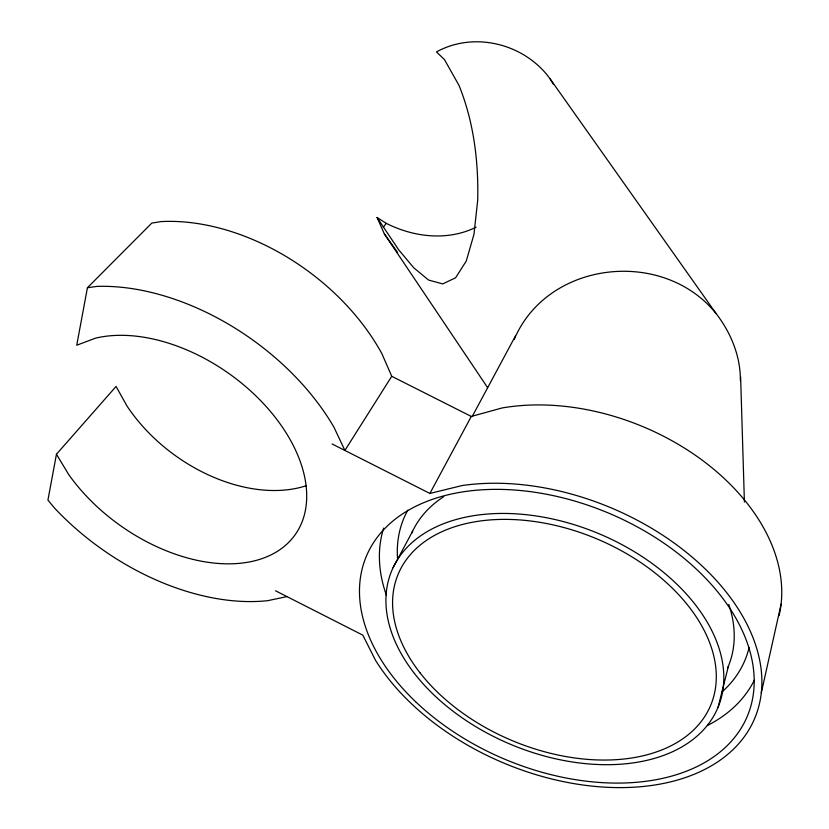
<?xml version="1.0" encoding="UTF-8"?>
<svg xmlns="http://www.w3.org/2000/svg" width="829" height="829" viewBox="0 0 829 829"><rect width="100%" height="100%" fill="white"/><g stroke="black" fill="none" stroke-linecap="round" stroke-linejoin="round"><path stroke-width="1.24" d="M740.37 380.635C740.618 356.169 730.826 332.574 715.976 313.383L550.218 79.014C525.047 43.947 474.665 30.86 436.468 51.916L444.468 59.574L459.079 85.563C473.691 121.78 478.582 161.106 477.722 200.027L473.96 234.379L466.25 261.083L455.567 277.798L442.727 283.912L428.572 280.047L413.754 267.777L398.49 249.56L377.071 217.478L386.241 223.343A107.594 87.335 40.2 0 0 476.105 227.167M305.953 485.804A138.474 93.294 35.9 0 1 126.972 405.972L116.06 386.438L56.455 454.24L47.927 500.094L54.455 507.99A203.302 128.961 35.2 0 0 267.694 600.673L286.969 596.6M779.073 615.626A200.825 138.07 22.3 0 0 703.417 461.079A200.825 138.07 22.3 0 0 502.032 407.972L471.297 416.448L391.734 376.293L381.951 353.807A190.763 128.744 36 0 0 161.013 221.592L151.811 223.094L87.428 287.736L76.734 345.227L95.532 338.159A147.541 93.408 35.2 0 1 280.503 424.438A147.541 93.408 35.2 0 1 253.467 561.078A147.541 93.408 35.2 0 1 68.579 474.354L56.455 454.24M761.302 692.837L781.073 604.237M718.132 707.085L728.504 665.874M514.156 339.538C547.441 260.607 662.806 247.767 715.976 313.383M472.115 416.655L515.462 335.942M393.122 567.616L412.614 531.213M332.077 443.961L429.888 493.452L471.297 416.448M391.734 376.293L344.895 450.448L333.942 427.184A203.302 128.961 35.2 0 0 97.024 286.388L87.428 287.736M383.216 227.415L386.241 223.343M429.888 493.452L462.147 485.535A214.058 138.433 22.8 0 1 738.629 609.553A214.058 138.433 22.8 0 1 651.604 785.467A214.058 138.433 22.8 0 1 375.61 660.464L362.822 635.149L275.539 590.787M397.63 252.482L384.355 233.902L377.071 217.478M384.355 233.902L487.618 387.651M550.218 79.014L553.534 84.568M740.618 376.905L744.411 502.042M749.105 647.511A184.722 123.811 22.5 0 1 721.593 692.277M397.557 558.912A184.722 123.811 22.5 0 1 407.795 510.167M411.598 533.451A171.738 114.195 22.6 0 1 443.733 496.675M728.784 604.382A171.738 114.195 22.6 0 1 727.52 668.184M754.276 680.277A200.597 133.542 22.6 0 1 707.334 725.551M386.49 595.491A200.597 133.542 22.6 0 1 383.661 528.104M415.557 701.676A206.608 133.573 22.8 0 0 746.846 717.334A206.608 133.573 22.8 0 0 508.115 489.638A206.608 133.573 22.8 0 0 415.557 701.676M414.438 673.48A176.867 114.205 22.8 0 0 706.422 726.505A176.867 114.205 22.8 0 0 543.741 517.223A176.867 114.205 22.8 0 0 414.438 673.48M420.21 673.055A169.448 109.387 22.8 0 0 699.873 723.189A169.448 109.387 22.8 0 0 543.192 522.902A169.448 109.387 22.8 0 0 420.21 673.055"/></g></svg>
